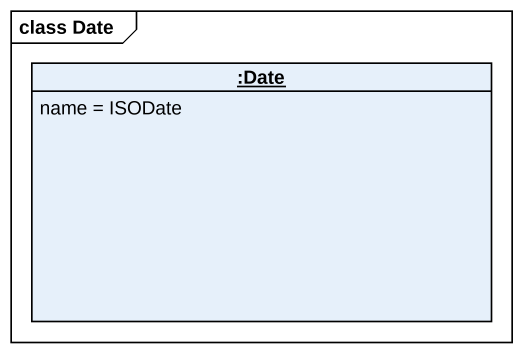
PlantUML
@startuml
mainframe class Date
hide circle
hide empty members
object ":Date" as Date {
  name = ISODate
}
@enduml
